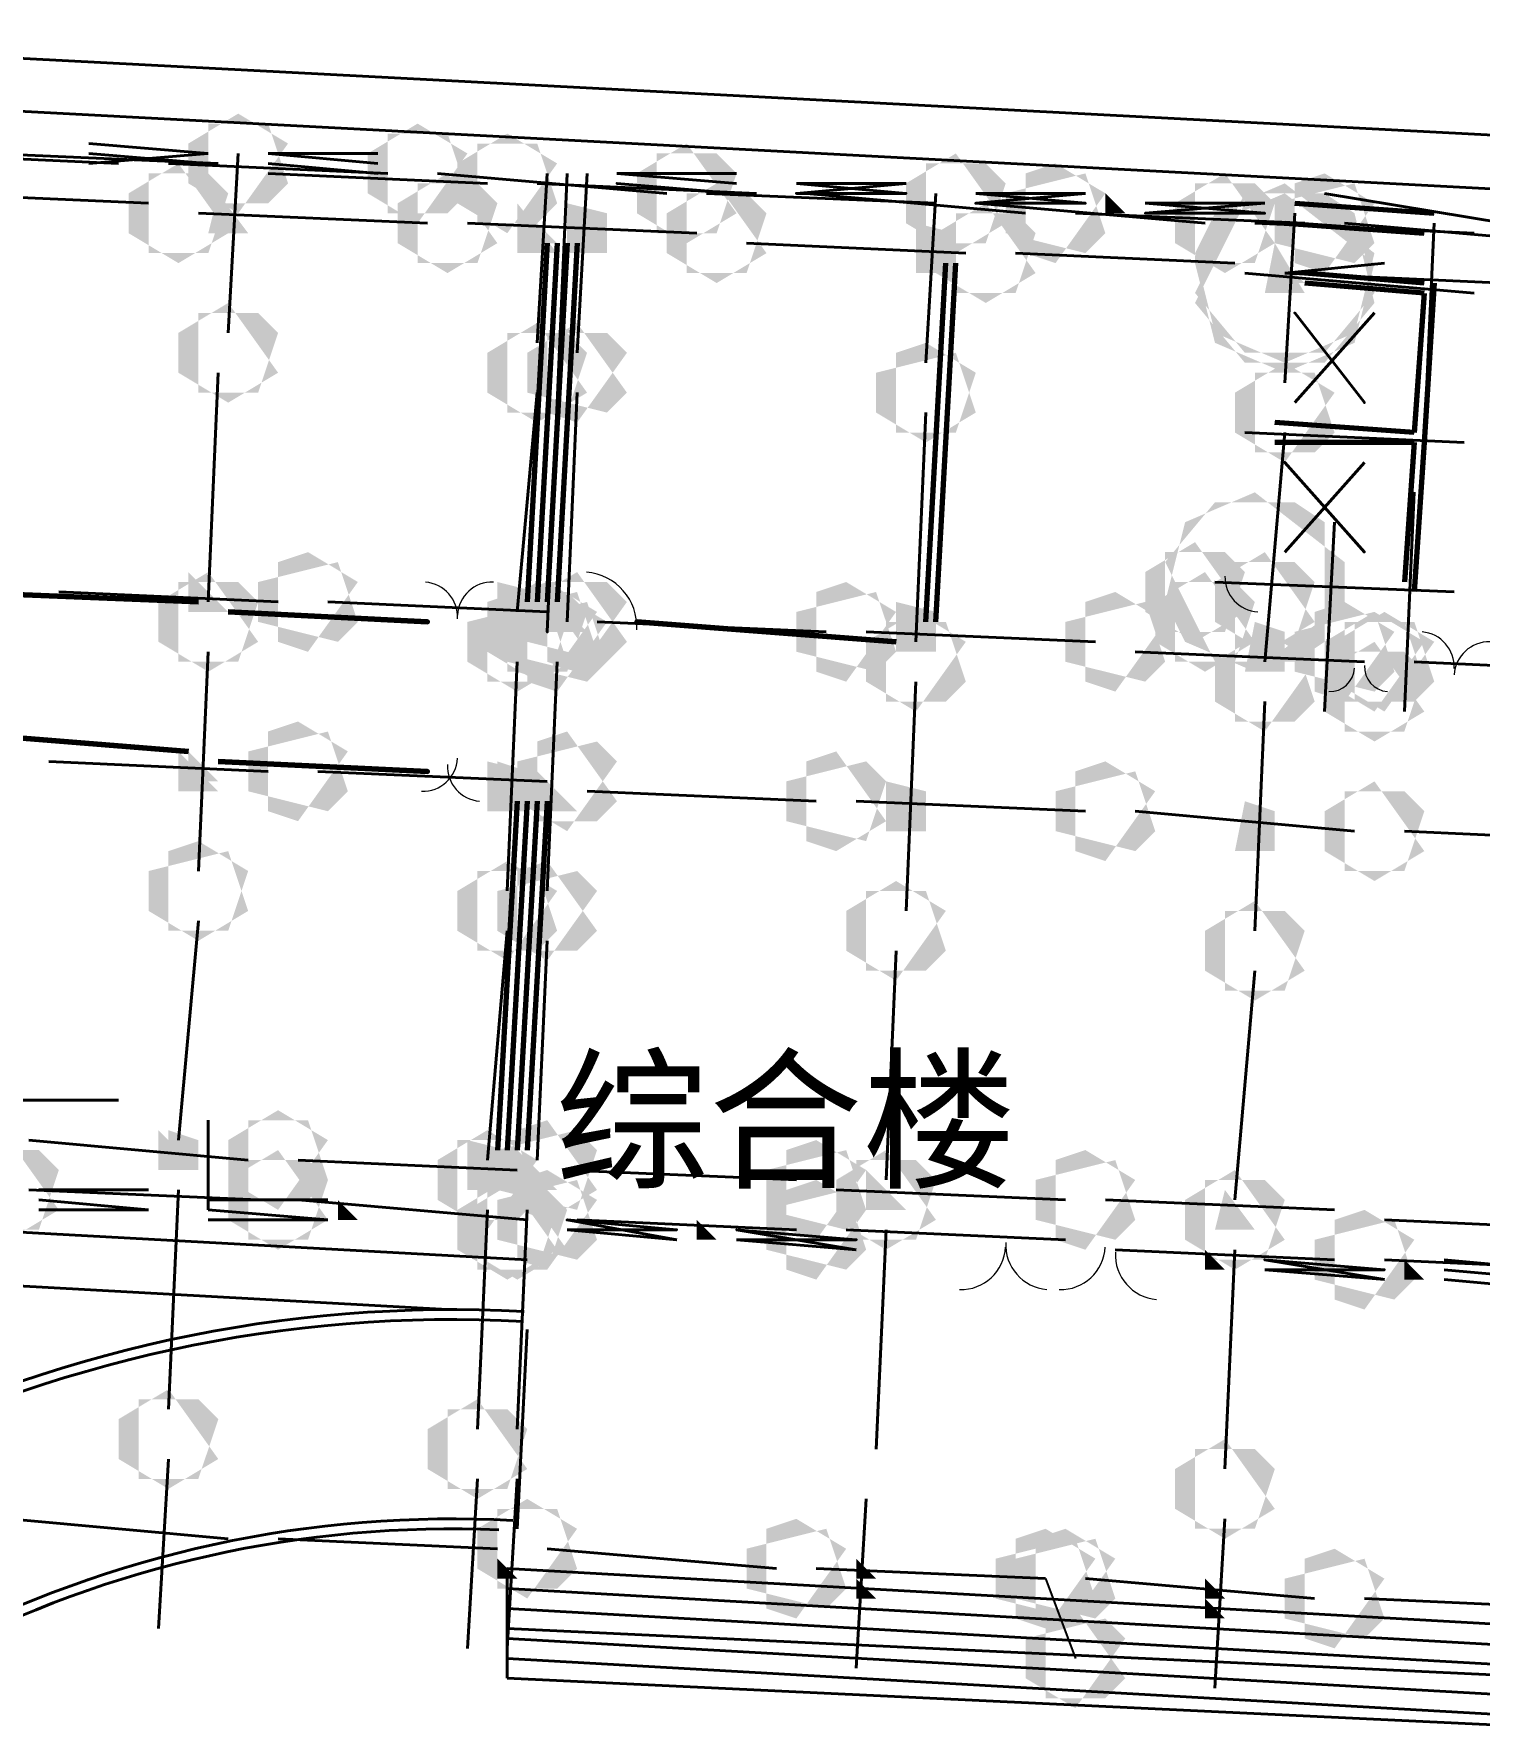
# Model space of a CAD drawing. Header units: metres. Extents: x 110 to 500, y 133 to 419.
# Drawn here: x 156.65 to 165.35, y 291.86 to 302.06 of the extents above; entities that cross this region are included whole.
import ezdxf

# ---------------------------------------------------------------- set-up
doc = ezdxf.new("R2010")
doc.units = ezdxf.units.M
for name, color, linetype in [('PDF_0', 7, 'Continuous'), ('PDF_COLU-HATCH', 7, 'Continuous'), ('PDF_COLU_GZ_HATCH', 7, 'Continuous'), ('PDF_DOTE', 7, 'Continuous'), ('PDF_EVTR', 7, 'Continuous'), ('PDF_GROUND', 7, 'Continuous'), ('PDF_PUB_HATCH', 7, 'Continuous'), ('PDF_STAIR', 7, 'Continuous'), ('PDF_WALL', 7, 'Continuous'), ('PDF_WINDOW', 7, 'Continuous'), ('PDF_WINDOW_TEXT', 7, 'Continuous'), ('PDF_勘探点', 7, 'Continuous')]:
    doc.layers.add(name, color=color, linetype=linetype)
doc.styles.add('CHINESE', font='宋体')

msp = doc.modelspace()

# ---------------------------------------------------------------- hatches: boundary and pattern name
at = {"layer": 'PDF_0'}
h = msp.add_hatch(color=7, dxfattribs=at)
h.paths.add_polyline_path([(163.76, 298.52), (164.06, 298.34), (164.36, 298.52), (164.06, 298.94), (163.76, 298.76)])
h.paths.add_polyline_path([(163.88, 298.88), (164.24, 298.88), (164.36, 298.76), (164.24, 298.4), (163.88, 298.4)])
h = msp.add_hatch(color=7, dxfattribs=at)
h.paths.add_polyline_path([(159.38, 298.34), (159.68, 298.16), (159.98, 298.34), (159.68, 298.76), (159.38, 298.58)])
h.paths.add_polyline_path([(159.5, 298.7), (159.86, 298.7), (159.98, 298.58), (159.86, 298.22), (159.5, 298.22)])
h = msp.add_hatch(color=7, dxfattribs=at)
h.paths.add_polyline_path([(159.44, 298.34), (159.92, 298.22), (160.04, 298.34), (159.92, 298.7), (159.44, 298.58)])
h.paths.add_polyline_path([(159.56, 298.7), (159.74, 298.76), (160.04, 298.58), (159.74, 298.16), (159.56, 298.22)])
h = msp.add_hatch(color=7, dxfattribs=at)
h.paths.add_polyline_path([(164.42, 298.16), (164.72, 297.98), (165.02, 298.4), (164.72, 298.58), (164.42, 298.4)])
h.paths.add_polyline_path([(164.54, 298.52), (164.9, 298.52), (165.02, 298.16), (164.9, 298.04), (164.54, 298.04)])
h = msp.add_hatch(color=7, dxfattribs=at)
h.paths.add_polyline_path([(164.42, 297.98), (164.72, 297.8), (165.02, 297.98), (164.72, 298.4), (164.42, 298.22)])
h.paths.add_polyline_path([(164.54, 298.34), (164.9, 298.34), (165.02, 298.22), (164.9, 297.86), (164.54, 297.86)])
h = msp.add_hatch(color=7, dxfattribs=at)
h.paths.add_polyline_path([(159.2, 294.74), (159.5, 294.56), (159.8, 294.74), (159.5, 295.16), (159.2, 294.98)])
h.paths.add_polyline_path([(159.32, 295.1), (159.68, 295.1), (159.8, 294.98), (159.68, 294.62), (159.32, 294.62)])
h = msp.add_hatch(color=7, dxfattribs=at)
h.paths.add_polyline_path([(159.26, 294.74), (159.56, 294.56), (159.86, 294.74), (159.56, 295.16), (159.26, 294.98)])
h.paths.add_polyline_path([(159.38, 295.1), (159.74, 295.1), (159.86, 294.98), (159.74, 294.62), (159.38, 294.62)])
h = msp.add_hatch(color=7, dxfattribs=at)
h.paths.add_polyline_path([(162.44, 292.64), (162.92, 292.52), (163.04, 292.64), (162.92, 293), (162.44, 292.88)])
h.paths.add_polyline_path([(162.56, 293), (162.74, 293.06), (163.04, 292.88), (162.74, 292.46), (162.56, 292.52)])
h = msp.add_hatch(color=7, dxfattribs=at)
h.paths.add_polyline_path([(162.62, 292.16), (162.92, 291.98), (163.22, 292.4), (163.1, 292.52), (162.62, 292.4)])
h.paths.add_polyline_path([(162.74, 292.52), (162.92, 292.58), (163.22, 292.16), (163.1, 292.04), (162.74, 292.04)])
at = {"layer": 'PDF_COLU-HATCH'}
h = msp.add_hatch(color=7, dxfattribs=at)
h.paths.add_polyline_path([(157.7, 300.86), (157.94, 300.86), (157.94, 301.1), (157.76, 301.1)])
h.paths.add_polyline_path([(157.76, 301.1), (157.76, 301.1), (157.94, 301.1), (157.94, 300.86)])
h = msp.add_hatch(color=7, dxfattribs=at)
h.paths.add_polyline_path([(159.56, 300.74), (159.8, 300.74), (159.8, 301.04), (159.56, 301.04)])
h.paths.add_polyline_path([(159.56, 301.04), (159.56, 301.04), (159.8, 301.04), (159.8, 300.74)])
h = msp.add_hatch(color=7, dxfattribs=at)
h.paths.add_polyline_path([(159.86, 300.74), (160.1, 300.74), (159.86, 301.04), (159.86, 301.04)])
h.paths.add_polyline_path([(159.86, 301.04), (160.1, 300.98), (160.1, 300.98), (160.1, 300.74)])
h = msp.add_hatch(color=7, dxfattribs=at)
h.paths.add_polyline_path([(161.96, 300.62), (162.2, 300.62), (161.96, 300.92), (161.96, 300.92)])
h.paths.add_polyline_path([(161.96, 300.92), (162.2, 300.86), (162.2, 300.86), (162.2, 300.62)])
h = msp.add_hatch(color=7, dxfattribs=at)
h.paths.add_polyline_path([(164.06, 300.5), (164.3, 300.5), (164.36, 300.8), (164.12, 300.8)])
h.paths.add_polyline_path([(164.12, 300.8), (164.12, 300.8), (164.36, 300.8), (164.3, 300.5)])
h = msp.add_hatch(color=7, dxfattribs=at)
h.paths.add_polyline_path([(157.58, 298.58), (157.82, 298.58), (157.82, 298.82), (157.58, 298.82)])
h.paths.add_polyline_path([(157.58, 298.82), (157.58, 298.82), (157.82, 298.82), (157.82, 298.58)])
h = msp.add_hatch(color=7, dxfattribs=at)
h.paths.add_polyline_path([(159.44, 298.46), (159.68, 298.46), (159.44, 298.76), (159.44, 298.76)])
h.paths.add_polyline_path([(159.44, 298.76), (159.68, 298.7), (159.68, 298.7), (159.68, 298.46)])
h = msp.add_hatch(color=7, dxfattribs=at)
h.paths.add_polyline_path([(159.74, 298.46), (159.98, 298.46), (159.98, 298.7), (159.74, 298.7)])
h.paths.add_polyline_path([(159.74, 298.7), (159.74, 298.7), (159.98, 298.7), (159.98, 298.46)])
h = msp.add_hatch(color=7, dxfattribs=at)
h.paths.add_polyline_path([(161.84, 298.34), (162.08, 298.34), (161.84, 298.64), (161.84, 298.64)])
h.paths.add_polyline_path([(161.84, 298.64), (162.08, 298.58), (162.08, 298.58), (162.08, 298.34)])
h = msp.add_hatch(color=7, dxfattribs=at)
h.paths.add_polyline_path([(163.94, 298.22), (164.18, 298.22), (164, 298.52), (164, 298.52)])
h.paths.add_polyline_path([(164, 298.52), (164.18, 298.46), (164.18, 298.46), (164.18, 298.22)])
h = msp.add_hatch(color=7, dxfattribs=at)
h.paths.add_polyline_path([(157.52, 297.5), (157.76, 297.5), (157.76, 297.74), (157.52, 297.74)])
h.paths.add_polyline_path([(157.52, 297.74), (157.52, 297.74), (157.76, 297.74), (157.76, 297.5)])
h = msp.add_hatch(color=7, dxfattribs=at)
h.paths.add_polyline_path([(159.38, 297.38), (159.62, 297.38), (159.38, 297.68), (159.38, 297.68)])
h.paths.add_polyline_path([(159.38, 297.68), (159.62, 297.62), (159.62, 297.62), (159.62, 297.38)])
h = msp.add_hatch(color=7, dxfattribs=at)
h.paths.add_polyline_path([(159.68, 297.38), (159.92, 297.38), (159.92, 297.62), (159.68, 297.62)])
h.paths.add_polyline_path([(159.68, 297.62), (159.68, 297.62), (159.92, 297.62), (159.92, 297.38)])
h = msp.add_hatch(color=7, dxfattribs=at)
h.paths.add_polyline_path([(161.78, 297.26), (162.02, 297.26), (161.78, 297.56), (161.78, 297.56)])
h.paths.add_polyline_path([(161.78, 297.56), (162.02, 297.5), (162.02, 297.5), (162.02, 297.26)])
h = msp.add_hatch(color=7, dxfattribs=at)
h.paths.add_polyline_path([(163.88, 297.14), (164.12, 297.14), (163.94, 297.44), (163.94, 297.44)])
h.paths.add_polyline_path([(163.94, 297.44), (164.12, 297.38), (164.12, 297.38), (164.12, 297.14)])
h = msp.add_hatch(color=7, dxfattribs=at)
h.paths.add_polyline_path([(157.4, 295.22), (157.64, 295.22), (157.64, 295.46), (157.4, 295.46)])
h.paths.add_polyline_path([(157.4, 295.46), (157.4, 295.46), (157.64, 295.46), (157.64, 295.22)])
h = msp.add_hatch(color=7, dxfattribs=at)
h.paths.add_polyline_path([(159.26, 295.1), (159.5, 295.1), (159.26, 295.4), (159.26, 295.4)])
h.paths.add_polyline_path([(159.26, 295.4), (159.5, 295.34), (159.5, 295.34), (159.5, 295.1)])
h = msp.add_hatch(color=7, dxfattribs=at)
h.paths.add_polyline_path([(159.56, 295.1), (159.8, 295.1), (159.8, 295.34), (159.56, 295.34)])
h.paths.add_polyline_path([(159.56, 295.34), (159.56, 295.34), (159.8, 295.34), (159.8, 295.1)])
h = msp.add_hatch(color=7, dxfattribs=at)
h.paths.add_polyline_path([(161.66, 294.98), (161.9, 294.98), (161.9, 295.22), (161.66, 295.22)])
h.paths.add_polyline_path([(161.66, 295.22), (161.66, 295.22), (161.9, 295.22), (161.9, 294.98)])
h = msp.add_hatch(color=7, dxfattribs=at)
h.paths.add_polyline_path([(163.76, 294.86), (164, 294.86), (164, 295.1), (163.82, 295.1)])
h.paths.add_polyline_path([(163.82, 295.1), (163.82, 295.1), (164, 295.1), (164, 294.86)])
h = msp.add_hatch(color=7, dxfattribs=at)
h.paths.add_polyline_path([(159.44, 292.76), (159.56, 292.76), (159.56, 292.88), (159.44, 292.88)])
h.paths.add_polyline_path([(159.44, 292.88), (159.44, 292.88), (159.56, 292.88), (159.56, 292.76)])
h = msp.add_hatch(color=7, dxfattribs=at)
h.paths.add_polyline_path([(161.6, 292.64), (161.72, 292.64), (161.72, 292.76), (161.6, 292.76)])
h.paths.add_polyline_path([(161.6, 292.76), (161.6, 292.76), (161.72, 292.76), (161.72, 292.64)])
h = msp.add_hatch(color=7, dxfattribs=at)
h.paths.add_polyline_path([(163.7, 292.52), (163.82, 292.52), (163.82, 292.64), (163.7, 292.64)])
h.paths.add_polyline_path([(163.7, 292.64), (163.7, 292.64), (163.82, 292.64), (163.82, 292.52)])
at = {"layer": 'PDF_COLU_GZ_HATCH'}
h = msp.add_hatch(color=7, dxfattribs=at)
h.paths.add_polyline_path([(163.1, 300.98), (163.22, 300.98), (163.22, 301.1), (163.1, 301.1)])
h.paths.add_polyline_path([(163.1, 301.1), (163.1, 301.1), (163.22, 301.1), (163.22, 300.98)])
for points in [[(158.48, 294.92), (158.6, 294.92), (158.48, 295.04)], [(160.64, 294.8), (160.76, 294.8), (160.64, 294.92)]]:
    msp.add_hatch(color=7, dxfattribs=at).paths.add_polyline_path(points)
h = msp.add_hatch(color=7, dxfattribs=at)
h.paths.add_polyline_path([(163.7, 294.62), (163.82, 294.62), (163.82, 294.74), (163.7, 294.74)])
h.paths.add_polyline_path([(163.7, 294.74), (163.7, 294.74), (163.82, 294.74), (163.82, 294.62)])
h = msp.add_hatch(color=7, dxfattribs=at)
h.paths.add_polyline_path([(164.9, 294.56), (165.02, 294.56), (165.02, 294.68), (164.9, 294.68)])
h.paths.add_polyline_path([(164.9, 294.68), (164.9, 294.68), (165.02, 294.68), (165.02, 294.56)])
at = {"layer": 'PDF_DOTE'}
h = msp.add_hatch(color=7, dxfattribs=at)
h.paths.add_polyline_path([(157.58, 301.16), (157.88, 300.98), (158.18, 301.4), (157.88, 301.58), (157.58, 301.4)])
h.paths.add_polyline_path([(157.7, 301.52), (158.06, 301.52), (158.18, 301.16), (158.06, 301.04), (157.7, 301.04)])
h = msp.add_hatch(color=7, dxfattribs=at)
h.paths.add_polyline_path([(158.66, 301.1), (158.96, 300.92), (159.26, 301.34), (158.96, 301.52), (158.66, 301.34)])
h.paths.add_polyline_path([(158.78, 301.46), (159.14, 301.46), (159.26, 301.1), (159.14, 300.98), (158.78, 300.98)])
h = msp.add_hatch(color=7, dxfattribs=at)
h.paths.add_polyline_path([(159.2, 301.04), (159.5, 300.86), (159.8, 301.28), (159.5, 301.46), (159.2, 301.28)])
h.paths.add_polyline_path([(159.32, 301.4), (159.68, 301.4), (159.8, 301.04), (159.68, 300.92), (159.32, 300.92)])
h = msp.add_hatch(color=7, dxfattribs=at)
h.paths.add_polyline_path([(160.28, 300.98), (160.58, 300.8), (160.88, 300.98), (160.58, 301.4), (160.28, 301.22)])
h.paths.add_polyline_path([(160.4, 301.34), (160.76, 301.34), (160.88, 301.22), (160.76, 300.86), (160.4, 300.86)])
h = msp.add_hatch(color=7, dxfattribs=at)
h.paths.add_polyline_path([(161.9, 300.92), (162.2, 300.74), (162.5, 300.92), (162.2, 301.34), (161.9, 301.16)])
h.paths.add_polyline_path([(162.02, 301.28), (162.38, 301.28), (162.5, 301.16), (162.38, 300.8), (162.02, 300.8)])
h = msp.add_hatch(color=7, dxfattribs=at)
h.paths.add_polyline_path([(157.22, 300.86), (157.52, 300.68), (157.82, 300.86), (157.52, 301.28), (157.22, 301.1)])
h.paths.add_polyline_path([(157.34, 301.22), (157.7, 301.22), (157.82, 301.1), (157.7, 300.74), (157.34, 300.74)])
h = msp.add_hatch(color=7, dxfattribs=at)
h.paths.add_polyline_path([(158.84, 300.8), (159.14, 300.62), (159.44, 300.8), (159.14, 301.22), (158.84, 301.04)])
h.paths.add_polyline_path([(158.96, 301.16), (159.32, 301.16), (159.44, 301.04), (159.32, 300.68), (158.96, 300.68)])
h = msp.add_hatch(color=7, dxfattribs=at)
h.paths.add_polyline_path([(162.5, 300.86), (162.98, 300.74), (163.1, 300.86), (162.98, 301.22), (162.5, 301.1)])
h.paths.add_polyline_path([(162.62, 301.22), (162.8, 301.28), (163.1, 301.1), (162.8, 300.68), (162.62, 300.74)])
h = msp.add_hatch(color=7, dxfattribs=at)
h.paths.add_polyline_path([(163.52, 300.8), (163.82, 300.62), (164.12, 300.8), (163.82, 301.22), (163.52, 301.04)])
h.paths.add_polyline_path([(163.64, 301.16), (164, 301.16), (164.12, 301.04), (164, 300.68), (163.64, 300.68)])
h = msp.add_hatch(color=7, dxfattribs=at)
h.paths.add_polyline_path([(164.12, 300.8), (164.6, 300.68), (164.72, 300.8), (164.6, 301.16), (164.12, 301.04)])
h.paths.add_polyline_path([(164.24, 301.16), (164.42, 301.22), (164.72, 301.04), (164.42, 300.62), (164.24, 300.68)])
h = msp.add_hatch(color=7, dxfattribs=at)
h.paths.add_polyline_path([(160.46, 300.74), (160.76, 300.56), (161.06, 300.74), (160.76, 301.16), (160.46, 300.98)])
h.paths.add_polyline_path([(160.58, 301.1), (160.94, 301.1), (161.06, 300.98), (160.94, 300.62), (160.58, 300.62)])
h = msp.add_hatch(color=7, dxfattribs=at)
h.paths.add_polyline_path([(162.08, 300.62), (162.38, 300.44), (162.68, 300.62), (162.38, 301.04), (162.08, 300.86)])
h.paths.add_polyline_path([(162.2, 300.98), (162.56, 300.98), (162.68, 300.86), (162.56, 300.5), (162.2, 300.5)])
h = msp.add_hatch(color=7, dxfattribs=at)
h.paths.add_polyline_path([(157.52, 300.02), (157.82, 299.84), (158.12, 300.02), (157.82, 300.44), (157.52, 300.26)])
h.paths.add_polyline_path([(157.64, 300.38), (158, 300.38), (158.12, 300.26), (158, 299.9), (157.64, 299.9)])
h = msp.add_hatch(color=7, dxfattribs=at)
h.paths.add_polyline_path([(159.38, 299.9), (159.68, 299.72), (159.98, 299.9), (159.68, 300.32), (159.38, 300.14)])
h.paths.add_polyline_path([(159.5, 300.26), (159.86, 300.26), (159.98, 300.14), (159.86, 299.78), (159.5, 299.78)])
h = msp.add_hatch(color=7, dxfattribs=at)
h.paths.add_polyline_path([(159.62, 299.9), (160.1, 299.78), (160.22, 299.9), (159.92, 300.32), (159.62, 300.14)])
h.paths.add_polyline_path([(159.74, 300.26), (160.1, 300.26), (160.22, 300.14), (159.92, 299.72), (159.74, 299.78)])
h = msp.add_hatch(color=7, dxfattribs=at)
h.paths.add_polyline_path([(161.72, 299.78), (162.02, 299.6), (162.32, 299.78), (162.2, 300.14), (161.72, 300.02)])
h.paths.add_polyline_path([(161.84, 300.14), (162.02, 300.2), (162.32, 300.02), (162.2, 299.66), (161.84, 299.66)])
h = msp.add_hatch(color=7, dxfattribs=at)
h.paths.add_polyline_path([(163.88, 299.66), (164.18, 299.48), (164.48, 299.9), (164.18, 300.08), (163.88, 299.9)])
h.paths.add_polyline_path([(164, 300.02), (164.36, 300.02), (164.48, 299.66), (164.36, 299.54), (164, 299.54)])
h = msp.add_hatch(color=7, dxfattribs=at)
h.paths.add_polyline_path([(158, 298.52), (158.48, 298.4), (158.6, 298.52), (158.48, 298.88), (158, 298.76)])
h.paths.add_polyline_path([(158.12, 298.88), (158.3, 298.94), (158.6, 298.76), (158.3, 298.34), (158.12, 298.4)])
h = msp.add_hatch(color=7, dxfattribs=at)
h.paths.add_polyline_path([(157.4, 298.4), (157.7, 298.22), (158, 298.4), (157.7, 298.82), (157.4, 298.64)])
h.paths.add_polyline_path([(157.52, 298.76), (157.88, 298.76), (158, 298.64), (157.88, 298.28), (157.52, 298.28)])
h = msp.add_hatch(color=7, dxfattribs=at)
h.paths.add_polyline_path([(159.62, 298.4), (160.1, 298.28), (160.22, 298.4), (159.92, 298.82), (159.62, 298.64)])
h.paths.add_polyline_path([(159.74, 298.76), (160.1, 298.76), (160.22, 298.64), (159.92, 298.22), (159.74, 298.28)])
h = msp.add_hatch(color=7, dxfattribs=at)
h.paths.add_polyline_path([(161.24, 298.34), (161.72, 298.22), (161.84, 298.34), (161.72, 298.7), (161.24, 298.58)])
h.paths.add_polyline_path([(161.36, 298.7), (161.54, 298.76), (161.84, 298.58), (161.54, 298.16), (161.36, 298.22)])
h = msp.add_hatch(color=7, dxfattribs=at)
h.paths.add_polyline_path([(159.26, 298.28), (159.56, 298.1), (159.86, 298.28), (159.74, 298.64), (159.26, 298.52)])
h.paths.add_polyline_path([(159.38, 298.64), (159.56, 298.7), (159.86, 298.52), (159.74, 298.16), (159.38, 298.16)])
h = msp.add_hatch(color=7, dxfattribs=at)
h.paths.add_polyline_path([(159.5, 298.28), (159.98, 298.16), (160.1, 298.28), (159.98, 298.64), (159.5, 298.52)])
h.paths.add_polyline_path([(159.62, 298.64), (159.8, 298.7), (160.1, 298.52), (159.8, 298.1), (159.62, 298.16)])
h = msp.add_hatch(color=7, dxfattribs=at)
h.paths.add_polyline_path([(162.86, 298.28), (163.34, 298.16), (163.46, 298.28), (163.34, 298.64), (162.86, 298.52)])
h.paths.add_polyline_path([(162.98, 298.64), (163.16, 298.7), (163.46, 298.52), (163.16, 298.1), (162.98, 298.16)])
h = msp.add_hatch(color=7, dxfattribs=at)
h.paths.add_polyline_path([(161.66, 298.16), (161.96, 297.98), (162.26, 298.4), (161.96, 298.58), (161.66, 298.4)])
h.paths.add_polyline_path([(161.78, 298.52), (162.14, 298.52), (162.26, 298.16), (162.14, 298.04), (161.78, 298.04)])
h = msp.add_hatch(color=7, dxfattribs=at)
h.paths.add_polyline_path([(164.48, 298.16), (164.78, 297.98), (165.08, 298.4), (164.78, 298.58), (164.48, 298.4)])
h.paths.add_polyline_path([(164.6, 298.52), (164.96, 298.52), (165.08, 298.16), (164.96, 298.04), (164.6, 298.04)])
h = msp.add_hatch(color=7, dxfattribs=at)
h.paths.add_polyline_path([(163.76, 298.04), (164.06, 297.86), (164.36, 298.28), (164.06, 298.46), (163.76, 298.28)])
h.paths.add_polyline_path([(163.88, 298.4), (164.24, 298.4), (164.36, 298.04), (164.24, 297.92), (163.88, 297.92)])
h = msp.add_hatch(color=7, dxfattribs=at)
h.paths.add_polyline_path([(157.94, 297.5), (158.42, 297.38), (158.54, 297.5), (158.42, 297.86), (157.94, 297.74)])
h.paths.add_polyline_path([(158.06, 297.86), (158.24, 297.92), (158.54, 297.74), (158.24, 297.32), (158.06, 297.38)])
h = msp.add_hatch(color=7, dxfattribs=at)
h.paths.add_polyline_path([(159.56, 297.44), (159.86, 297.26), (160.16, 297.68), (160.04, 297.8), (159.56, 297.68)])
h.paths.add_polyline_path([(159.68, 297.8), (159.86, 297.86), (160.16, 297.44), (160.04, 297.32), (159.68, 297.32)])
h = msp.add_hatch(color=7, dxfattribs=at)
h.paths.add_polyline_path([(161.18, 297.32), (161.66, 297.2), (161.78, 297.56), (161.66, 297.68), (161.18, 297.56)])
h.paths.add_polyline_path([(161.3, 297.68), (161.48, 297.74), (161.78, 297.32), (161.48, 297.14), (161.3, 297.2)])
h = msp.add_hatch(color=7, dxfattribs=at)
h.paths.add_polyline_path([(162.8, 297.26), (163.28, 297.14), (163.4, 297.26), (163.28, 297.62), (162.8, 297.5)])
h.paths.add_polyline_path([(162.92, 297.62), (163.1, 297.68), (163.4, 297.5), (163.1, 297.08), (162.92, 297.14)])
h = msp.add_hatch(color=7, dxfattribs=at)
h.paths.add_polyline_path([(164.42, 297.14), (164.72, 296.96), (165.02, 297.14), (164.72, 297.56), (164.42, 297.38)])
h.paths.add_polyline_path([(164.54, 297.5), (164.9, 297.5), (165.02, 297.38), (164.9, 297.02), (164.54, 297.02)])
h = msp.add_hatch(color=7, dxfattribs=at)
h.paths.add_polyline_path([(157.34, 296.78), (157.64, 296.6), (157.94, 296.78), (157.82, 297.14), (157.34, 297.02)])
h.paths.add_polyline_path([(157.46, 297.14), (157.64, 297.2), (157.94, 297.02), (157.82, 296.66), (157.46, 296.66)])
h = msp.add_hatch(color=7, dxfattribs=at)
h.paths.add_polyline_path([(159.2, 296.66), (159.5, 296.48), (159.8, 296.9), (159.5, 297.08), (159.2, 296.9)])
h.paths.add_polyline_path([(159.32, 297.02), (159.68, 297.02), (159.8, 296.66), (159.68, 296.54), (159.32, 296.54)])
h = msp.add_hatch(color=7, dxfattribs=at)
h.paths.add_polyline_path([(159.44, 296.66), (159.74, 296.48), (160.04, 296.9), (159.92, 297.02), (159.44, 296.9)])
h.paths.add_polyline_path([(159.56, 297.02), (159.74, 297.08), (160.04, 296.66), (159.92, 296.54), (159.56, 296.54)])
h = msp.add_hatch(color=7, dxfattribs=at)
h.paths.add_polyline_path([(161.54, 296.54), (161.84, 296.36), (162.14, 296.78), (161.84, 296.96), (161.54, 296.78)])
h.paths.add_polyline_path([(161.66, 296.9), (162.02, 296.9), (162.14, 296.54), (162.02, 296.42), (161.66, 296.42)])
h = msp.add_hatch(color=7, dxfattribs=at)
h.paths.add_polyline_path([(163.7, 296.42), (164, 296.24), (164.3, 296.42), (164, 296.84), (163.7, 296.66)])
h.paths.add_polyline_path([(163.82, 296.78), (164.18, 296.78), (164.3, 296.66), (164.18, 296.3), (163.82, 296.3)])
h = msp.add_hatch(color=7, dxfattribs=at)
h.paths.add_polyline_path([(157.82, 295.16), (158.12, 294.98), (158.42, 295.4), (158.12, 295.58), (157.82, 295.4)])
h.paths.add_polyline_path([(157.94, 295.52), (158.3, 295.52), (158.42, 295.16), (158.3, 295.04), (157.94, 295.04)])
h = msp.add_hatch(color=7, dxfattribs=at)
h.paths.add_polyline_path([(159.44, 295.1), (159.92, 294.98), (160.04, 295.34), (159.92, 295.46), (159.44, 295.34)])
h.paths.add_polyline_path([(159.56, 295.46), (159.74, 295.52), (160.04, 295.1), (159.74, 294.92), (159.56, 294.98)])
h = msp.add_hatch(color=7, dxfattribs=at)
h.paths.add_polyline_path([(156.2, 294.98), (156.5, 294.8), (156.8, 294.98), (156.5, 295.4), (156.2, 295.22)])
h.paths.add_polyline_path([(156.32, 295.34), (156.68, 295.34), (156.8, 295.22), (156.68, 294.86), (156.32, 294.86)])
h = msp.add_hatch(color=7, dxfattribs=at)
h.paths.add_polyline_path([(159.08, 295.04), (159.38, 294.86), (159.68, 295.28), (159.38, 295.46), (159.08, 295.28)])
h.paths.add_polyline_path([(159.2, 295.4), (159.56, 295.4), (159.68, 295.04), (159.56, 294.92), (159.2, 294.92)])
h = msp.add_hatch(color=7, dxfattribs=at)
h.paths.add_polyline_path([(161.06, 294.98), (161.54, 294.86), (161.66, 294.98), (161.54, 295.34), (161.06, 295.22)])
h.paths.add_polyline_path([(161.18, 295.34), (161.36, 295.4), (161.66, 295.22), (161.36, 294.8), (161.18, 294.86)])
h = msp.add_hatch(color=7, dxfattribs=at)
h.paths.add_polyline_path([(157.82, 294.92), (158.12, 294.74), (158.42, 294.92), (158.12, 295.34), (157.82, 295.16)])
h.paths.add_polyline_path([(157.94, 295.28), (158.3, 295.28), (158.42, 295.16), (158.3, 294.8), (157.94, 294.8)])
h = msp.add_hatch(color=7, dxfattribs=at)
h.paths.add_polyline_path([(161.48, 294.92), (161.78, 294.74), (162.08, 294.92), (161.78, 295.34), (161.48, 295.16)])
h.paths.add_polyline_path([(161.6, 295.28), (161.96, 295.28), (162.08, 295.16), (161.96, 294.8), (161.6, 294.8)])
h = msp.add_hatch(color=7, dxfattribs=at)
h.paths.add_polyline_path([(162.68, 294.92), (163.16, 294.8), (163.28, 294.92), (163.16, 295.28), (162.68, 295.16)])
h.paths.add_polyline_path([(162.8, 295.28), (162.98, 295.34), (163.28, 295.16), (162.98, 294.74), (162.8, 294.8)])
h = msp.add_hatch(color=7, dxfattribs=at)
h.paths.add_polyline_path([(159.44, 294.8), (159.92, 294.68), (160.04, 294.8), (159.92, 295.16), (159.44, 295.04)])
h.paths.add_polyline_path([(159.56, 295.16), (159.74, 295.22), (160.04, 295.04), (159.74, 294.62), (159.56, 294.68)])
h = msp.add_hatch(color=7, dxfattribs=at)
h.paths.add_polyline_path([(163.58, 294.8), (163.88, 294.62), (164.18, 294.8), (163.88, 295.22), (163.58, 295.04)])
h.paths.add_polyline_path([(163.7, 295.16), (164.06, 295.16), (164.18, 295.04), (164.06, 294.68), (163.7, 294.68)])
h = msp.add_hatch(color=7, dxfattribs=at)
h.paths.add_polyline_path([(161.06, 294.74), (161.54, 294.62), (161.66, 294.74), (161.54, 295.1), (161.06, 294.98)])
h.paths.add_polyline_path([(161.18, 295.1), (161.36, 295.16), (161.66, 294.98), (161.36, 294.56), (161.18, 294.62)])
h = msp.add_hatch(color=7, dxfattribs=at)
h.paths.add_polyline_path([(164.36, 294.56), (164.84, 294.44), (164.96, 294.56), (164.84, 294.92), (164.36, 294.8)])
h.paths.add_polyline_path([(164.48, 294.92), (164.66, 294.98), (164.96, 294.8), (164.66, 294.38), (164.48, 294.44)])
h = msp.add_hatch(color=7, dxfattribs=at)
h.paths.add_polyline_path([(157.16, 293.48), (157.46, 293.3), (157.76, 293.48), (157.46, 293.9), (157.16, 293.72)])
h.paths.add_polyline_path([(157.28, 293.84), (157.64, 293.84), (157.76, 293.72), (157.64, 293.36), (157.28, 293.36)])
h = msp.add_hatch(color=7, dxfattribs=at)
h.paths.add_polyline_path([(159.02, 293.42), (159.32, 293.24), (159.62, 293.42), (159.32, 293.84), (159.02, 293.66)])
h.paths.add_polyline_path([(159.14, 293.78), (159.5, 293.78), (159.62, 293.66), (159.5, 293.3), (159.14, 293.3)])
h = msp.add_hatch(color=7, dxfattribs=at)
h.paths.add_polyline_path([(163.52, 293.18), (163.82, 293), (164.12, 293.18), (163.82, 293.6), (163.52, 293.42)])
h.paths.add_polyline_path([(163.64, 293.54), (164, 293.54), (164.12, 293.42), (164, 293.06), (163.64, 293.06)])
h = msp.add_hatch(color=7, dxfattribs=at)
h.paths.add_polyline_path([(159.32, 292.82), (159.62, 292.64), (159.92, 293.06), (159.62, 293.24), (159.32, 293.06)])
h.paths.add_polyline_path([(159.44, 293.18), (159.8, 293.18), (159.92, 292.82), (159.8, 292.7), (159.44, 292.7)])
h = msp.add_hatch(color=7, dxfattribs=at)
h.paths.add_polyline_path([(160.94, 292.7), (161.42, 292.58), (161.54, 292.7), (161.42, 293.06), (160.94, 292.94)])
h.paths.add_polyline_path([(161.06, 293.06), (161.24, 293.12), (161.54, 292.94), (161.24, 292.52), (161.06, 292.58)])
h = msp.add_hatch(color=7, dxfattribs=at)
h.paths.add_polyline_path([(162.56, 292.64), (163.04, 292.52), (163.16, 292.64), (163.04, 293), (162.56, 292.88)])
h.paths.add_polyline_path([(162.68, 293), (162.86, 293.06), (163.16, 292.88), (162.86, 292.46), (162.68, 292.52)])
h = msp.add_hatch(color=7, dxfattribs=at)
h.paths.add_polyline_path([(164.18, 292.52), (164.66, 292.4), (164.78, 292.52), (164.66, 292.88), (164.18, 292.76)])
h.paths.add_polyline_path([(164.3, 292.88), (164.48, 292.94), (164.78, 292.76), (164.48, 292.34), (164.3, 292.4)])
at = {"layer": 'PDF_PUB_HATCH'}
h = msp.add_hatch(color=7, dxfattribs=at)
h.paths.add_polyline_path([(157.76, 300.92), (157.94, 300.86), (157.94, 301.1), (157.76, 301.1)])
h.paths.add_polyline_path([(157.76, 301.1), (157.76, 301.1), (157.94, 301.1), (157.94, 300.86)])
h = msp.add_hatch(color=7, dxfattribs=at)
h.paths.add_polyline_path([(159.62, 300.8), (159.8, 300.8), (159.8, 300.98), (159.62, 300.98)])
h.paths.add_polyline_path([(159.62, 300.98), (159.62, 300.98), (159.8, 300.98), (159.8, 300.8)])
h = msp.add_hatch(color=7, dxfattribs=at)
h.paths.add_polyline_path([(159.86, 300.8), (160.04, 300.74), (160.04, 300.98), (159.86, 300.98)])
h.paths.add_polyline_path([(159.86, 300.98), (159.86, 300.98), (160.04, 300.98), (160.04, 300.74)])
h = msp.add_hatch(color=7, dxfattribs=at)
h.paths.add_polyline_path([(161.96, 300.68), (162.2, 300.68), (162.2, 300.86), (161.96, 300.86)])
h.paths.add_polyline_path([(161.96, 300.86), (161.96, 300.86), (162.2, 300.86), (162.2, 300.68)])
h = msp.add_hatch(color=7, dxfattribs=at)
h.paths.add_polyline_path([(164.12, 300.56), (164.3, 300.56), (164.3, 300.74), (164.12, 300.74)])
h.paths.add_polyline_path([(164.12, 300.74), (164.12, 300.74), (164.3, 300.74), (164.3, 300.56)])
h = msp.add_hatch(color=7, dxfattribs=at)
h.paths.add_polyline_path([(157.58, 298.58), (157.82, 298.58), (157.82, 298.76), (157.64, 298.76)])
h.paths.add_polyline_path([(157.64, 298.76), (157.64, 298.76), (157.82, 298.76), (157.82, 298.58)])
h = msp.add_hatch(color=7, dxfattribs=at)
h.paths.add_polyline_path([(159.5, 298.46), (159.68, 298.46), (159.5, 298.7), (159.5, 298.7)])
h.paths.add_polyline_path([(159.5, 298.7), (159.68, 298.64), (159.68, 298.64), (159.68, 298.46)])
h = msp.add_hatch(color=7, dxfattribs=at)
h.paths.add_polyline_path([(159.74, 298.46), (159.92, 298.46), (159.92, 298.64), (159.74, 298.64)])
h.paths.add_polyline_path([(159.74, 298.64), (159.74, 298.64), (159.92, 298.64), (159.92, 298.46)])
h = msp.add_hatch(color=7, dxfattribs=at)
h.paths.add_polyline_path([(161.84, 298.34), (162.08, 298.34), (162.08, 298.52), (161.84, 298.52)])
h.paths.add_polyline_path([(161.84, 298.52), (161.84, 298.52), (162.08, 298.52), (162.08, 298.34)])
h = msp.add_hatch(color=7, dxfattribs=at)
h.paths.add_polyline_path([(164, 298.22), (164.18, 298.22), (164.18, 298.4), (164, 298.4)])
h.paths.add_polyline_path([(164, 298.4), (164, 298.4), (164.18, 298.4), (164.18, 298.22)])
h = msp.add_hatch(color=7, dxfattribs=at)
h.paths.add_polyline_path([(157.58, 297.56), (157.76, 297.56), (157.76, 297.74), (157.58, 297.74)])
h.paths.add_polyline_path([(157.58, 297.74), (157.58, 297.74), (157.76, 297.74), (157.76, 297.56)])
h = msp.add_hatch(color=7, dxfattribs=at)
h.paths.add_polyline_path([(159.44, 297.44), (159.62, 297.44), (159.44, 297.68), (159.44, 297.68)])
h.paths.add_polyline_path([(159.44, 297.68), (159.62, 297.62), (159.62, 297.62), (159.62, 297.44)])
h = msp.add_hatch(color=7, dxfattribs=at)
h.paths.add_polyline_path([(159.68, 297.44), (159.86, 297.44), (159.86, 297.62), (159.68, 297.62)])
h.paths.add_polyline_path([(159.68, 297.62), (159.68, 297.62), (159.86, 297.62), (159.86, 297.44)])
h = msp.add_hatch(color=7, dxfattribs=at)
h.paths.add_polyline_path([(161.78, 297.32), (162.02, 297.32), (161.78, 297.56), (161.78, 297.56)])
h.paths.add_polyline_path([(161.78, 297.56), (162.02, 297.5), (162.02, 297.5), (162.02, 297.32)])
h = msp.add_hatch(color=7, dxfattribs=at)
h.paths.add_polyline_path([(163.94, 297.2), (164.12, 297.2), (163.94, 297.44), (163.94, 297.44)])
h.paths.add_polyline_path([(163.94, 297.44), (164.12, 297.38), (164.12, 297.38), (164.12, 297.2)])
h = msp.add_hatch(color=7, dxfattribs=at)
h.paths.add_polyline_path([(157.46, 295.22), (157.64, 295.22), (157.46, 295.46), (157.46, 295.46)])
h.paths.add_polyline_path([(157.46, 295.46), (157.64, 295.4), (157.64, 295.4), (157.64, 295.22)])
h = msp.add_hatch(color=7, dxfattribs=at)
h.paths.add_polyline_path([(159.32, 295.16), (159.5, 295.1), (159.5, 295.34), (159.32, 295.34)])
h.paths.add_polyline_path([(159.32, 295.34), (159.32, 295.34), (159.5, 295.34), (159.5, 295.1)])
h = msp.add_hatch(color=7, dxfattribs=at)
h.paths.add_polyline_path([(159.56, 295.1), (159.74, 295.1), (159.74, 295.34), (159.56, 295.34)])
h.paths.add_polyline_path([(159.56, 295.34), (159.56, 295.34), (159.74, 295.34), (159.74, 295.1)])
h = msp.add_hatch(color=7, dxfattribs=at)
h.paths.add_polyline_path([(161.66, 294.98), (161.9, 294.98), (161.9, 295.22), (161.66, 295.22)])
h.paths.add_polyline_path([(161.66, 295.22), (161.66, 295.22), (161.9, 295.22), (161.9, 294.98)])
h = msp.add_hatch(color=7, dxfattribs=at)
h.paths.add_polyline_path([(163.82, 294.92), (164, 294.86), (164, 295.1), (163.82, 295.1)])
h.paths.add_polyline_path([(163.82, 295.1), (163.82, 295.1), (164, 295.1), (164, 294.86)])
h = msp.add_hatch(color=7, dxfattribs=at)
h.paths.add_polyline_path([(161.6, 292.76), (161.72, 292.76), (161.72, 292.88), (161.6, 292.88)])
h.paths.add_polyline_path([(161.6, 292.88), (161.6, 292.88), (161.72, 292.88), (161.72, 292.76)])
h = msp.add_hatch(color=7, dxfattribs=at)
h.paths.add_polyline_path([(163.7, 292.64), (163.82, 292.64), (163.82, 292.76), (163.7, 292.76)])
h.paths.add_polyline_path([(163.7, 292.76), (163.7, 292.76), (163.82, 292.76), (163.82, 292.64)])
at = {"layer": 'PDF_WALL'}
h = msp.add_hatch(color=7, dxfattribs=at)
h.paths.add_polyline_path([(163.76, 300.26), (164.18, 300.08), (164.6, 300.26), (164.72, 300.74), (164.18, 301.16), (163.76, 300.98), (163.64, 300.74)])
h.paths.add_polyline_path([(163.94, 301.1), (164.42, 301.1), (164.6, 300.98), (164.72, 300.5), (164.42, 300.14), (163.94, 300.14), (163.64, 300.5)])
h = msp.add_hatch(color=7, dxfattribs=at)
h.paths.add_polyline_path([(163.76, 300.26), (164.18, 300.08), (164.6, 300.26), (164.72, 300.74), (164.18, 301.16), (163.76, 300.98), (163.64, 300.74)])
h.paths.add_polyline_path([(163.94, 301.1), (164.42, 301.1), (164.6, 300.98), (164.72, 300.5), (164.42, 300.14), (163.94, 300.14), (163.64, 300.5)])
h = msp.add_hatch(color=7, dxfattribs=at)
h.paths.add_polyline_path([(163.76, 300.2), (164.18, 300.02), (164.6, 300.2), (164.72, 300.68), (164.18, 301.1), (163.76, 300.92), (163.64, 300.68)])
h.paths.add_polyline_path([(163.94, 301.04), (164.42, 301.04), (164.6, 300.92), (164.72, 300.44), (164.42, 300.08), (163.94, 300.08), (163.64, 300.44)])
h = msp.add_hatch(color=7, dxfattribs=at)
h.paths.add_polyline_path([(163.46, 298.64), (163.58, 298.4), (164, 298.22), (164.54, 298.64), (164.54, 298.88), (164, 299.3), (163.58, 299.12)])
h.paths.add_polyline_path([(163.46, 298.88), (163.76, 299.24), (164.24, 299.24), (164.42, 299.12), (164.42, 298.4), (164.24, 298.28), (163.76, 298.28)])
at = {"layer": 'PDF_WINDOW_TEXT'}
h = msp.add_hatch(color=7, dxfattribs=at)
h.paths.add_polyline_path([(163.34, 298.58), (163.64, 298.4), (163.94, 298.58), (163.64, 299), (163.34, 298.82)])
h.paths.add_polyline_path([(163.46, 298.94), (163.82, 298.94), (163.94, 298.82), (163.82, 298.46), (163.46, 298.46)])
h = msp.add_hatch(color=7, dxfattribs=at)
h.paths.add_polyline_path([(163.4, 298.4), (163.7, 298.22), (164, 298.4), (163.7, 298.82), (163.4, 298.64)])
h.paths.add_polyline_path([(163.52, 298.76), (163.88, 298.76), (164, 298.64), (163.88, 298.28), (163.52, 298.28)])
h = msp.add_hatch(color=7, dxfattribs=at)
h.paths.add_polyline_path([(164.24, 298.22), (164.72, 298.1), (164.84, 298.22), (164.72, 298.58), (164.24, 298.46)])
h.paths.add_polyline_path([(164.36, 298.58), (164.54, 298.64), (164.84, 298.46), (164.54, 298.04), (164.36, 298.1)])

# ---------------------------------------------------------------- linework, layer by layer
at = {"layer": 'PDF_0', "color": 7, "lineweight": 40}
for points in [[(153.44, 301.76), (171.62, 300.8)], [(165.5, 300.92), (164.42, 301.1)], [(159.62, 294.68), (146.42, 295.4), (146.72, 300.92)], [(164.18, 300.62), (164.78, 300.68)], [(159.62, 294.26), (159.56, 293.06)]]:
    msp.add_lwpolyline(points, dxfattribs=at)
for points in [[(159.86, 301.22), (159.74, 298.46)], [(159.5, 292.16), (159.5, 292.82)]]:
    msp.add_lwpolyline(points, close=True, dxfattribs=at)
at = {"layer": 'PDF_0', "color": 7}
msp.add_lwpolyline([(162.74, 292.76), (162.92, 292.28)], dxfattribs=at)
at = {"layer": 'PDF_0', "color": 7, "lineweight": 40}
for radius, start, end in [(8.01, 86.9183, 117.6417), (7.95, 86.9186, 117.6409), (6.75, 86.9184, 117.6411), (6.69, 87.616, 117.6415)]:
    msp.add_arc((159.17, 286.37), radius, start, end, dxfattribs=at)
at = {"layer": 'PDF_DOTE', "color": 1, "lineweight": 40}
for points in [[(157.16, 301.28), (155.84, 301.34)], [(157.76, 301.28), (156.38, 301.34)], [(157.82, 300.26), (157.88, 301.34)], [(158.78, 301.22), (157.46, 301.28)], [(159.38, 301.16), (158.06, 301.22)], [(160.46, 301.1), (159.08, 301.22)], [(159.68, 300.2), (159.74, 301.22)], [(159.92, 300.14), (159.98, 301.22)], [(161, 301.1), (159.68, 301.16)], [(156.02, 301.1), (157.34, 301.04)], [(162.08, 301.04), (160.7, 301.1)], [(162.62, 300.98), (161.3, 301.1)], [(162.02, 300.08), (162.08, 301.1)], [(163.7, 300.92), (162.32, 301.04)], [(157.64, 300.98), (159.02, 300.92)], [(159.26, 300.92), (160.64, 300.86)], [(164.3, 300.92), (162.92, 300.98)], [(165.32, 300.86), (164, 300.92)], [(164.18, 299.96), (164.24, 300.98)], [(165.92, 300.8), (164.54, 300.92)], [(165.02, 299.6), (165.08, 300.92)], [(160.94, 300.8), (162.26, 300.74)], [(162.56, 300.74), (163.88, 300.68)], [(163.94, 300.62), (165.32, 300.5)], [(164.18, 300.62), (165.5, 300.56)], [(157.7, 298.64), (157.76, 300.02)], [(159.56, 298.58), (159.68, 299.9)], [(159.86, 298.52), (159.92, 299.9)], [(161.96, 298.4), (162.02, 299.78)], [(163.94, 299.66), (165.26, 299.6)], [(164.06, 298.28), (164.18, 299.66)], [(164.9, 297.98), (164.96, 299.3)], [(164.42, 297.98), (164.48, 299.12)], [(165.2, 298.7), (163.76, 298.76)], [(156.8, 298.7), (158.12, 298.64)], [(158.42, 298.64), (159.74, 298.58)], [(160.04, 298.52), (161.42, 298.46)], [(161.66, 298.46), (163.04, 298.4)], [(157.64, 297.02), (157.7, 298.34)], [(159.5, 296.9), (159.56, 298.28)], [(159.74, 296.9), (159.8, 298.28)], [(163.28, 298.34), (164.66, 298.28)], [(164.96, 298.28), (166.28, 298.22)], [(161.9, 296.78), (161.96, 298.16)], [(164, 296.66), (164.06, 298.04)], [(156.74, 297.68), (158.06, 297.62)], [(158.36, 297.62), (159.74, 297.56)], [(159.98, 297.5), (161.36, 297.44)], [(161.6, 297.44), (162.98, 297.38)], [(163.28, 297.38), (164.6, 297.26)], [(164.9, 297.26), (166.22, 297.2)], [(157.52, 295.4), (157.64, 296.72)], [(159.38, 295.28), (159.5, 296.66)], [(159.68, 295.28), (159.74, 296.6)], [(161.78, 295.16), (161.84, 296.54)], [(163.88, 295.04), (164, 296.42)], [(157.7, 295.52), (157.7, 294.98)], [(156.62, 295.4), (157.94, 295.28)], [(158.24, 295.28), (159.56, 295.22)], [(159.86, 295.22), (161.24, 295.16)], [(158, 295.04), (156.62, 295.1)], [(157.46, 293.78), (157.52, 295.1)], [(161.48, 295.1), (162.86, 295.04)], [(159.62, 294.92), (158.24, 295.04)], [(163.1, 295.04), (164.48, 294.98)], [(159.32, 293.66), (159.38, 294.98)], [(159.56, 293.66), (159.62, 294.98)], [(161.24, 294.86), (159.92, 294.92)], [(164.78, 294.92), (166.1, 294.86)], [(162.86, 294.8), (161.54, 294.86)], [(161.72, 293.54), (161.78, 294.86)], [(164.48, 294.68), (163.16, 294.74)], [(163.82, 293.42), (163.88, 294.74)], [(166.1, 294.62), (164.78, 294.68)], [(157.4, 292.46), (157.46, 293.48)], [(159.26, 292.34), (159.32, 293.36)], [(159.5, 292.34), (159.56, 293.36)], [(161.6, 292.22), (161.66, 293.24)], [(156.5, 293.12), (157.82, 293)], [(163.76, 292.1), (163.82, 293.12)], [(158.12, 293), (159.44, 292.94)], [(159.74, 292.94), (161.12, 292.82)], [(161.36, 292.82), (162.74, 292.76)], [(162.98, 292.76), (164.36, 292.64)], [(164.66, 292.64), (165.98, 292.58)]]:
    msp.add_lwpolyline(points, dxfattribs=at)
at = {"layer": 'PDF_EVTR', "color": 2, "lineweight": 40}
for points in [[(164.24, 300.38), (164.66, 299.84), (164.24, 300.38), (164.66, 299.84)], [(164.24, 299.84), (164.72, 300.38)], [(164.18, 299.48), (164.66, 298.94), (164.18, 299.48), (164.66, 298.94)], [(164.18, 298.94), (164.66, 299.48)]]:
    msp.add_lwpolyline(points, dxfattribs=at)
at = {"layer": 'PDF_GROUND', "color": 2, "lineweight": 40}
for points in [[(166.4, 301.4), (153.74, 302.06)], [(146.06, 295.1), (159.14, 294.38)]]:
    msp.add_lwpolyline(points, dxfattribs=at)
at = {"layer": 'PDF_STAIR', "color": 2, "lineweight": 40}
for points in [[(159.5, 292.82), (165.92, 292.46)], [(159.5, 292.7), (165.86, 292.34)], [(159.5, 292.58), (165.86, 292.22)], [(159.5, 292.46), (165.86, 292.16)], [(159.5, 292.4), (165.86, 292.04)], [(159.5, 292.28), (165.86, 291.92)], [(159.5, 292.16), (165.86, 291.86)]]:
    msp.add_lwpolyline(points, dxfattribs=at)
at = {"layer": 'PDF_WALL', "color": 5, "lineweight": 70}
for points in [[(164.24, 301.04), (165.08, 300.98)], [(164.18, 300.92), (165.02, 300.86)], [(159.74, 300.8), (159.62, 298.64)], [(159.8, 300.8), (159.68, 298.64)], [(159.86, 300.8), (159.74, 298.64)], [(159.92, 300.8), (159.8, 298.64)], [(162.02, 298.52), (162.14, 300.68)], [(162.08, 298.52), (162.2, 300.68)], [(165.02, 300.56), (164.3, 300.62)], [(165.02, 300.5), (164.3, 300.56)], [(165.02, 300.5), (164.96, 299.66)], [(165.08, 300.56), (165.02, 299.6)], [(164.96, 299.66), (164.12, 299.72)], [(164.96, 299.6), (164.12, 299.6)], [(164.96, 299.6), (164.9, 298.76)], [(165.02, 299.6), (164.96, 298.7)], [(159.56, 297.44), (159.44, 295.34)], [(159.62, 297.44), (159.5, 295.34)], [(159.68, 297.44), (159.56, 295.34)], [(159.74, 297.44), (159.62, 295.34)]]:
    msp.add_lwpolyline(points, dxfattribs=at)
for points in [[(157.64, 298.64), (156.14, 298.7)], [(157.82, 298.58), (159.02, 298.52)], [(161.84, 298.4), (160.28, 298.52)], [(157.58, 297.74), (156.08, 297.86)], [(157.76, 297.68), (159.02, 297.62)]]:
    msp.add_lwpolyline(points, close=True, dxfattribs=at)
at = {"layer": 'PDF_WINDOW', "color": 2, "lineweight": 40}
for points in [[(157.7, 301.34), (156.98, 301.4)], [(156.98, 301.28), (157.7, 301.34)], [(158.72, 301.34), (158.06, 301.34)], [(158.06, 301.34), (158.72, 301.28)], [(160.88, 301.22), (160.16, 301.22)], [(160.16, 301.22), (160.88, 301.16)], [(161.9, 301.16), (161.24, 301.16)], [(161.9, 301.16), (161.24, 301.1), (161.9, 301.1), (161.24, 301.16)], [(162.98, 301.1), (162.32, 301.1)], [(162.98, 301.1), (162.32, 301.04), (162.98, 301.04), (162.32, 301.1)], [(164.06, 301.04), (163.34, 301.04)], [(164.06, 301.04), (163.34, 300.98), (164.06, 300.98), (163.34, 301.04)], [(156.68, 295.04), (157.34, 294.98)], [(157.34, 294.98), (156.68, 294.98)], [(157.7, 294.98), (158.42, 294.92)], [(158.42, 294.92), (157.7, 294.92)], [(160.52, 294.8), (159.86, 294.92), (160.52, 294.86), (159.86, 294.86)], [(160.52, 294.8), (159.86, 294.86)], [(161.6, 294.74), (160.88, 294.86), (161.6, 294.8), (160.88, 294.8)], [(161.6, 294.74), (160.88, 294.8)], [(164.78, 294.56), (164.06, 294.68), (164.78, 294.62), (164.06, 294.62)], [(165.8, 294.62), (165.14, 294.68)], [(164.78, 294.56), (164.06, 294.62)], [(165.8, 294.5), (165.14, 294.56)]]:
    msp.add_lwpolyline(points, dxfattribs=at)
for points in [[(156.98, 301.34), (157.7, 301.28)], [(158.06, 301.28), (158.72, 301.22)], [(160.88, 301.1), (160.16, 301.16)], [(157.34, 295.1), (156.68, 295.1)], [(158.42, 295.04), (157.7, 295.04)], [(165.14, 294.62), (165.8, 294.56)]]:
    msp.add_lwpolyline(points, close=True, dxfattribs=at)
at = {"layer": 'PDF_WINDOW', "color": 2, "lineweight": 20}
for centre, radius, start, end in [((158.99, 298.55), 0.21, -3.0759, 85.4455), ((159.41, 298.55), 0.21, 88.392, 176.9128), ((159.95, 298.49), 0.33, -3.0776, 85.4523), ((164.99, 298.25), 0.21, -3.0759, 85.4455), ((165.41, 298.19), 0.21, 88.392, 176.9128), ((164.81, 298.25), 0.15, 176.9245, -94.559), ((164.45, 298.25), 0.15, -91.6181, -3.0773), ((158.99, 297.71), 0.21, -91.608, -3.0872), ((159.35, 297.65), 0.21, 176.9241, -94.5545), ((162.77, 294.77), 0.27, 176.9166, -94.5456), ((162.77, 294.77), 0.27, 176.9166, -94.5456), ((162.23, 294.77), 0.27, -91.616, -3.0827), ((162.23, 294.77), 0.27, -91.616, -3.0827), ((162.83, 294.77), 0.27, -91.616, -3.0827), ((163.43, 294.71), 0.27, 176.9166, -94.5456)]:
    msp.add_arc(centre, radius, start, end, dxfattribs=at)
at = {"layer": 'PDF_WINDOW', "color": 2, "lineweight": 0}
msp.add_arc((164.03, 298.79), 0.21, 178.3835, -93.079, dxfattribs=at)
at = {"layer": 'PDF_勘探点', "color": 5, "lineweight": 40}
msp.add_lwpolyline([(149.06, 295.64), (157.16, 295.64)], dxfattribs=at)

# ---------------------------------------------------------------- texts
at = {"insert": (159.786, 295.107), "char_height": 0.679, "attachment_point": 7, "style": 'CHINESE'}
msp.add_mtext('综合楼', dxfattribs=at)

doc.saveas('drawing.dxf')
